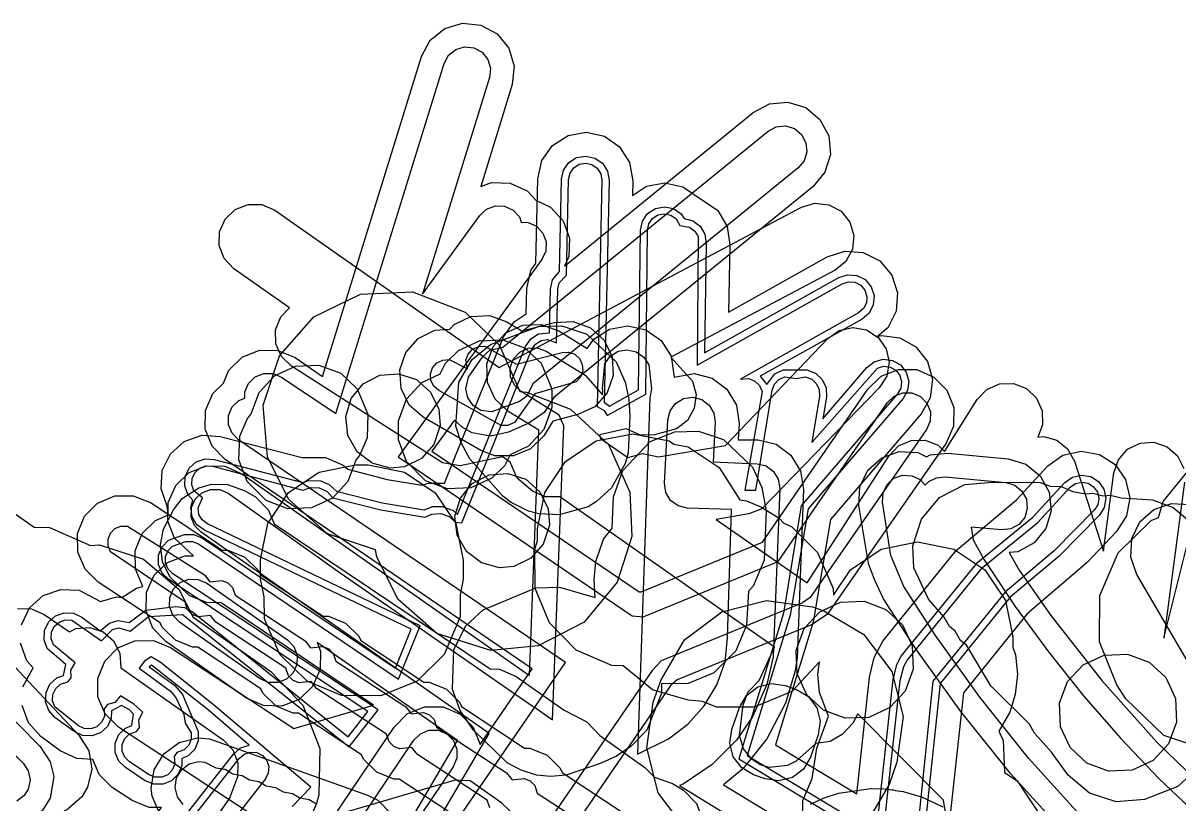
# Model space of a CAD drawing. Header units: metres. Extents: x -2677 to -840, y 169 to 1487.
# Drawn here: x -1743.04 to -1694.44, y 298.74 to 331.58 of the extents above; entities that cross this region are included whole.
import ezdxf

# ---------------------------------------------------------------- set-up
doc = ezdxf.new("R2010")
doc.units = ezdxf.units.M
doc.layers.add('AI_GREENING_EXCLUSIONS', color=1, linetype='Continuous')

msp = doc.modelspace()

# ---------------------------------------------------------------- linework, layer by layer
at = {"layer": 'AI_GREENING_EXCLUSIONS'}
for points in [[(-1731.871, 295.407), (-1727.442, 301.978), (-1726.888, 302.527), (-1726.166, 302.823), (-1725.385, 302.82), (-1724.666, 302.519), (-1724.116, 301.965), (-1723.82, 301.238), (-1721.631, 304.428), (-1734.551, 313.226), (-1735.097, 313.784), (-1735.387, 314.509), (-1735.379, 315.289), (-1735.072, 316.006), (-1734.623, 316.446), (-1734.389, 316.993), (-1733.831, 317.539), (-1733.107, 317.829), (-1732.326, 317.82), (-1731.609, 317.514), (-1730.454, 316.723), (-1726.293, 330.183), (-1725.921, 330.869), (-1725.315, 331.361), (-1724.567, 331.584), (-1723.791, 331.503), (-1723.105, 331.132), (-1722.613, 330.526), (-1722.391, 329.778), (-1722.471, 329.002), (-1723.796, 324.717), (-1723.34, 324.885), (-1722.56, 324.855), (-1721.852, 324.528), (-1721.487, 324.133), (-1720.864, 323.846), (-1720.334, 323.273), (-1720.064, 322.541), (-1720.095, 321.761), (-1720.279, 321.361), (-1712.346, 327.819), (-1711.656, 328.184), (-1710.879, 328.257), (-1710.133, 328.028), (-1709.532, 327.53), (-1709.167, 326.841), (-1709.094, 326.064), (-1709.323, 325.318), (-1709.821, 324.717), (-1720.728, 315.838), (-1721.133, 315.205), (-1721.773, 314.759), (-1722.629, 314.384), (-1723.391, 314.217), (-1724.159, 314.354), (-1724.587, 314.585), (-1724.901, 314.888), (-1725.85, 313.582), (-1717.135, 307.659), (-1717.051, 307.665), (-1711.952, 309.757), (-1707.52, 316.187), (-1706.96, 316.731), (-1706.235, 317.019), (-1705.454, 317.008), (-1704.738, 316.699), (-1704.194, 316.139), (-1703.906, 315.414), (-1703.917, 314.633), (-1704.226, 313.917), (-1709.234, 306.713), (-1709.884, 306.282), (-1715.533, 303.965), (-1715.799, 303.737), (-1723.011, 293.227)], [(-1728.747, 292.291), (-1720.239, 304.69), (-1733.986, 314.052), (-1734.259, 314.331), (-1734.405, 314.693), (-1734.4, 315.083), (-1734.247, 315.442), (-1733.968, 315.714), (-1733.72, 315.814), (-1733.717, 316.069), (-1733.564, 316.428), (-1733.285, 316.701), (-1732.922, 316.846), (-1732.532, 316.842), (-1732.174, 316.688), (-1729.887, 315.17), (-1725.337, 329.888), (-1725.152, 330.231), (-1724.849, 330.477), (-1724.475, 330.588), (-1724.087, 330.548), (-1723.744, 330.362), (-1723.498, 330.059), (-1723.386, 329.685), (-1723.427, 329.297), (-1726.244, 320.185), (-1723.836, 323.498), (-1723.55, 323.763), (-1723.184, 323.898), (-1722.794, 323.882), (-1722.439, 323.719), (-1722.175, 323.433), (-1722.093, 323.212), (-1721.806, 323.201), (-1721.452, 323.037), (-1721.187, 322.751), (-1721.052, 322.385), (-1721.067, 321.995), (-1721.23, 321.64), (-1727.265, 313.335), (-1717.436, 306.654), (-1716.972, 306.617), (-1711.298, 308.945), (-1706.696, 315.62), (-1706.416, 315.891), (-1706.054, 316.036), (-1705.664, 316.03), (-1705.305, 315.875), (-1705.033, 315.595), (-1704.889, 315.233), (-1704.895, 314.843), (-1705.05, 314.484), (-1709.939, 307.423), (-1710.264, 307.207), (-1716.213, 304.766), (-1716.591, 304.35), (-1725.276, 291.693)], [(-1743.109, 306.279), (-1742.774, 306.984), (-1742.195, 307.507), (-1741.459, 307.768), (-1740.68, 307.729), (-1739.794, 307.259), (-1739.121, 307.449), (-1738.891, 307.422), (-1738.271, 307.822), (-1738.014, 307.883), (-1738.324, 308.611), (-1738.327, 309.391), (-1738.031, 310.113), (-1737.482, 310.667), (-1736.935, 310.896), (-1736.985, 311.27), (-1737.236, 311.989), (-1737.191, 312.768), (-1736.852, 313.471), (-1736.27, 313.99), (-1735.534, 314.248), (-1734.754, 314.203), (-1731.311, 313.313), (-1730.331, 313.312), (-1729.608, 313.01), (-1729.389, 312.816), (-1727.739, 312.389), (-1726.257, 312.149), (-1726.013, 312.23), (-1725.327, 312.23), (-1722.839, 318.387), (-1722.391, 319.026), (-1721.884, 319.349), (-1721.861, 320.42), (-1721.692, 321.182), (-1721.478, 321.488), (-1721.402, 325.037), (-1721.233, 325.799), (-1720.786, 326.438), (-1720.128, 326.858), (-1719.359, 326.994), (-1718.598, 326.825), (-1717.958, 326.378), (-1717.539, 325.72), (-1717.403, 324.951), (-1717.416, 324.336), (-1716.828, 324.719), (-1716.061, 324.863), (-1715.298, 324.702), (-1713.826, 323.701), (-1713.432, 323.028), (-1713.325, 322.255), (-1713.373, 319.431), (-1709.232, 321.752), (-1708.49, 321.994), (-1707.712, 321.933), (-1707.017, 321.579), (-1706.51, 320.986), (-1706.268, 320.244), (-1706.329, 319.466), (-1706.683, 318.77), (-1707.119, 318.397), (-1706.95, 318.445), (-1706.175, 318.35), (-1705.496, 317.967), (-1705.015, 317.353), (-1704.805, 316.601), (-1704.899, 315.826), (-1705.283, 315.147), (-1709.095, 310.711), (-1709.825, 306.39), (-1711.408, 301.232), (-1707.989, 299.169), (-1707.454, 304.077), (-1707.256, 304.895), (-1706.893, 305.585), (-1703.801, 309.405), (-1701.271, 311.538), (-1699.954, 312.957), (-1699.315, 313.405), (-1698.554, 313.575), (-1697.785, 313.441), (-1697.126, 313.023), (-1696.678, 312.384), (-1696.508, 311.622), (-1696.642, 310.854), (-1697.06, 310.195), (-1698.303, 308.894), (-1700.813, 306.738), (-1703.503, 303.416), (-1704.117, 297.781)], [(-1738.919, 294.803), (-1734.194, 300.842), (-1733.898, 301.096), (-1733.541, 301.213), (-1735.242, 302.692), (-1737.647, 304.575), (-1737.741, 304.508), (-1736.665, 303.727), (-1736.348, 303.345), (-1735.678, 301.793), (-1735.677, 301.403), (-1735.825, 301.042), (-1736.1, 300.766), (-1736.374, 300.652), (-1736.373, 300.356), (-1736.522, 299.995), (-1736.797, 299.718), (-1737.157, 299.568), (-1737.547, 299.567), (-1737.908, 299.716), (-1738.741, 300.27), (-1739.017, 300.545), (-1739.167, 300.905), (-1739.168, 301.295), (-1739.02, 301.656), (-1738.744, 301.933), (-1738.471, 302.046), (-1738.4, 302.518), (-1738.565, 302.697), (-1738.901, 302.879), (-1739.321, 302.654), (-1739.335, 302.35), (-1739.501, 301.997), (-1739.789, 301.734), (-1740.156, 301.601), (-1740.546, 301.619), (-1740.899, 301.785), (-1741.704, 302.378), (-1741.967, 302.667), (-1742.099, 303.034), (-1742.081, 303.423), (-1741.916, 303.777), (-1741.627, 304.04), (-1741.341, 304.143), (-1741.253, 304.605), (-1742.029, 305.277), (-1742.159, 305.645), (-1742.139, 306.034), (-1741.972, 306.387), (-1741.682, 306.648), (-1741.315, 306.779), (-1740.925, 306.759), (-1740.573, 306.591), (-1739.799, 306.016), (-1739.417, 306.346), (-1739.042, 306.452), (-1738.585, 306.367), (-1737.89, 306.897), (-1736.624, 307.041), (-1736.254, 306.999), (-1735.924, 306.824), (-1729.373, 301.564), (-1728.544, 302.629), (-1736.916, 308.175), (-1737.193, 308.45), (-1737.344, 308.81), (-1737.345, 309.2), (-1737.197, 309.561), (-1736.923, 309.838), (-1736.252, 310.08), (-1735.862, 310.078), (-1735.502, 309.927), (-1727.39, 304.451), (-1726.729, 306.088), (-1735.422, 310.252), (-1735.734, 310.486), (-1735.933, 310.822), (-1735.988, 311.208), (-1735.907, 311.525), (-1736.117, 311.759), (-1736.245, 312.128), (-1736.223, 312.517), (-1736.054, 312.869), (-1735.763, 313.129), (-1735.394, 313.257), (-1735.005, 313.235), (-1731.276, 312.266), (-1731.022, 312.352), (-1730.529, 312.332), (-1730.167, 312.181), (-1729.863, 311.903), (-1727.944, 311.41), (-1726.178, 311.119), (-1725.816, 311.249), (-1725.42, 311.249), (-1724.961, 311.079), (-1724.778, 310.921), (-1721.923, 317.985), (-1721.699, 318.304), (-1721.37, 318.514), (-1720.901, 318.563), (-1720.861, 320.398), (-1720.777, 320.779), (-1720.485, 321.142), (-1720.402, 325.015), (-1720.318, 325.396), (-1720.094, 325.716), (-1719.765, 325.926), (-1719.381, 325.994), (-1719, 325.91), (-1718.68, 325.686), (-1718.47, 325.357), (-1718.402, 324.973), (-1718.602, 315.634), (-1718.386, 315.473), (-1717.16, 316.161), (-1717.084, 322.874), (-1717.003, 323.256), (-1716.783, 323.578), (-1716.456, 323.791), (-1716.073, 323.863), (-1715.691, 323.783), (-1715.369, 323.562), (-1715.241, 323.367), (-1714.885, 323.273), (-1714.574, 323.038), (-1714.377, 322.701), (-1714.324, 322.314), (-1714.392, 317.713), (-1708.743, 320.88), (-1708.372, 321.001), (-1707.983, 320.97), (-1707.636, 320.793), (-1707.382, 320.497), (-1707.261, 320.126), (-1707.292, 319.737), (-1707.469, 319.389), (-1707.765, 319.135), (-1712.053, 316.731), (-1711.77, 316.379), (-1711.438, 316.839), (-1711.082, 317), (-1710.087, 316.997), (-1709.722, 316.859), (-1709.437, 316.593), (-1709.276, 316.237), (-1709.263, 315.847), (-1709.411, 314.946), (-1707.558, 317.102), (-1707.251, 317.343), (-1706.875, 317.447), (-1706.487, 317.4), (-1706.148, 317.209), (-1705.907, 316.901), (-1705.802, 316.526), (-1705.849, 316.138), (-1706.041, 315.798), (-1710.036, 311.151), (-1710.781, 306.684), (-1712.593, 300.779), (-1706.728, 297.24)], [(-1731.73, 298.63), (-1730.949, 299.449), (-1735.05, 302.922), (-1737.278, 304.71), (-1737.655, 304.925), (-1737.938, 304.749), (-1738.169, 304.449), (-1736.841, 303.485), (-1736.619, 303.217), (-1736.282, 302.504), (-1736.23, 302.139), (-1735.972, 301.734), (-1735.971, 301.461), (-1736.075, 301.208), (-1736.268, 301.015), (-1736.574, 300.91), (-1736.689, 300.736), (-1736.667, 300.414), (-1736.771, 300.161), (-1736.964, 299.967), (-1737.216, 299.862), (-1737.489, 299.862), (-1737.742, 299.966), (-1738.575, 300.519), (-1738.768, 300.712), (-1738.873, 300.964), (-1738.874, 301.237), (-1738.77, 301.49), (-1738.577, 301.683), (-1738.271, 301.789), (-1738.156, 301.962), (-1738.177, 302.285), (-1738.009, 302.602), (-1738.389, 302.94), (-1738.948, 303.284), (-1739.19, 303.014), (-1739.501, 302.924), (-1739.632, 302.746), (-1739.626, 302.422), (-1739.742, 302.175), (-1739.944, 301.991), (-1740.201, 301.898), (-1740.474, 301.911), (-1740.721, 302.027), (-1741.71, 302.822), (-1741.803, 303.079), (-1741.79, 303.351), (-1741.674, 303.599), (-1741.472, 303.783), (-1741.161, 303.873), (-1741.03, 304.051), (-1741.036, 304.375), (-1740.854, 304.682), (-1741.771, 305.431), (-1741.863, 305.688), (-1741.849, 305.961), (-1741.731, 306.208), (-1741.529, 306.391), (-1741.271, 306.482), (-1740.998, 306.468), (-1739.753, 305.607), (-1739.281, 306.079), (-1739.018, 306.153), (-1738.544, 306.007), (-1737.775, 306.62), (-1736.343, 306.712), (-1729.331, 301.145), (-1728.108, 302.701), (-1736.75, 308.425), (-1736.944, 308.618), (-1737.05, 308.869), (-1737.051, 309.143), (-1736.947, 309.395), (-1736.755, 309.589), (-1736.195, 309.786), (-1735.922, 309.784), (-1735.67, 309.679), (-1727.251, 303.995), (-1726.345, 306.237), (-1735.292, 310.523), (-1735.511, 310.686), (-1735.65, 310.921), (-1735.689, 311.192), (-1735.497, 311.622), (-1735.858, 311.912), (-1735.948, 312.17), (-1735.933, 312.442), (-1735.814, 312.688), (-1735.61, 312.87), (-1735.353, 312.96), (-1735.08, 312.945), (-1731.285, 311.944), (-1730.962, 312.057), (-1730.588, 312.038), (-1730.256, 311.878), (-1730.018, 311.617), (-1728.006, 311.116), (-1726.156, 310.797), (-1725.853, 310.936), (-1725.479, 310.955), (-1725.129, 310.83), (-1724.86, 310.587), (-1724.598, 310.563), (-1721.649, 317.864), (-1721.492, 318.087), (-1721.262, 318.234), (-1720.993, 318.282), (-1720.61, 318.141), (-1720.561, 320.392), (-1720.502, 320.658), (-1720.188, 320.982), (-1720.102, 325.009), (-1720.043, 325.276), (-1719.887, 325.499), (-1719.656, 325.646), (-1719.387, 325.694), (-1719.121, 325.635), (-1718.897, 325.478), (-1718.75, 325.248), (-1718.702, 324.979), (-1718.906, 315.455), (-1718.615, 315.284), (-1718.482, 315.076), (-1716.862, 315.984), (-1716.784, 322.871), (-1716.728, 323.138), (-1716.573, 323.364), (-1716.345, 323.513), (-1716.076, 323.563), (-1715.809, 323.507), (-1715.583, 323.352), (-1715.424, 323.068), (-1715.016, 323.003), (-1714.798, 322.838), (-1714.66, 322.603), (-1714.698, 317.197), (-1708.597, 320.618), (-1708.337, 320.703), (-1708.065, 320.681), (-1707.821, 320.558), (-1707.644, 320.35), (-1707.559, 320.09), (-1707.58, 319.818), (-1707.704, 319.574), (-1707.912, 319.397), (-1712.881, 316.611), (-1712.521, 316.631), (-1712.267, 316.529), (-1712.072, 316.338), (-1711.966, 316.086), (-1712.699, 311.936), (-1712.237, 311.939), (-1711.546, 316.14), (-1711.45, 316.396), (-1711.263, 316.595), (-1711.014, 316.708), (-1710.529, 316.637), (-1710.136, 316.701), (-1709.88, 316.604), (-1709.681, 316.418), (-1709.568, 316.169), (-1709.559, 315.896), (-1709.881, 313.939), (-1707.115, 317.075), (-1706.852, 317.148), (-1706.581, 317.115), (-1706.343, 316.981), (-1706.175, 316.766), (-1706.101, 316.503), (-1706.134, 316.232), (-1706.269, 315.994), (-1710.319, 311.282), (-1711.068, 306.772), (-1712.949, 300.643), (-1702.19, 294.152)], [(-1704.235, 298.298), (-1704.341, 298.899), (-1707.935, 302.532), (-1708.149, 302.138), (-1708.606, 301.669), (-1709.107, 301.367), (-1709.712, 301.287), (-1710.539, 300.546), (-1710.896, 300.354), (-1711.655, 300.276), (-1712.043, 300.392), (-1712.386, 300.608), (-1712.753, 301.064), (-1712.917, 301.626), (-1712.76, 302.913), (-1712.559, 303.462), (-1712.085, 303.929), (-1711.446, 305.335), (-1720.474, 311.656), (-1721.091, 311.656), (-1721.627, 311.892), (-1722.266, 312.447), (-1722.563, 313.119), (-1722.889, 313.347), (-1724.661, 312.962), (-1725.414, 313.085), (-1731.76, 317.15), (-1732.181, 317.557), (-1732.414, 318.094), (-1732.424, 318.679), (-1732.209, 319.224), (-1731.835, 319.611), (-1734.184, 321.255), (-1734.589, 321.678), (-1734.801, 322.223), (-1734.788, 322.809), (-1734.552, 323.344), (-1734.129, 323.749), (-1733.584, 323.961), (-1732.999, 323.948), (-1732.463, 323.713), (-1723.018, 317.099), (-1710.307, 323.839), (-1709.746, 324.007), (-1709.164, 323.947), (-1708.648, 323.67), (-1708.279, 323.216), (-1708.111, 322.655), (-1708.17, 322.073), (-1708.448, 321.558), (-1708.901, 321.188), (-1715.804, 317.529), (-1714.898, 316.527), (-1714.744, 315.963), (-1714.817, 315.382), (-1715.107, 314.874), (-1715.569, 314.515), (-1716.497, 314.262), (-1717.082, 314.247), (-1717.687, 314.514), (-1718.806, 314.263), (-1718.761, 314.118), (-1717.607, 313.31), (-1716.978, 313.478), (-1716.326, 313.346), (-1713.509, 313.819), (-1709.208, 318.319), (-1708.728, 318.655), (-1708.157, 318.782), (-1707.581, 318.681), (-1707.087, 318.367), (-1706.751, 317.888), (-1706.624, 317.316), (-1706.725, 316.74), (-1707.039, 316.246), (-1711.973, 311.15), (-1712.52, 310.943), (-1713.895, 310.712), (-1710.077, 308.038), (-1706.64, 313.376), (-1706.233, 313.797), (-1705.696, 314.03), (-1705.111, 314.04), (-1704.567, 313.826), (-1704.299, 313.567), (-1702.919, 315.746), (-1702.515, 316.17), (-1701.98, 316.407), (-1701.395, 316.421), (-1700.849, 316.21), (-1700.425, 315.807), (-1700.188, 315.272), (-1700.173, 314.687), (-1700.373, 314.17), (-1700.14, 314.197), (-1699.577, 314.037), (-1699.118, 313.674), (-1698.833, 313.162), (-1697.61, 309.369), (-1697.172, 312.667), (-1696.984, 313.221), (-1696.597, 313.66), (-1696.072, 313.919), (-1695.488, 313.956), (-1694.934, 313.768), (-1694.494, 313.381), (-1694.236, 312.856)], [(-1761.297, 323.459), (-1742.575, 310.383), (-1741.928, 310.368), (-1740.209, 309.61), (-1739.83, 309.64), (-1737.975, 309.038), (-1736.49, 307.772), (-1735.893, 306.601), (-1732.623, 304.308), (-1731.275, 302.898), (-1730.57, 301.079), (-1730.613, 299.128), (-1730.707, 298.758), (-1731.492, 296.972), (-1735.625, 291.064), (-1737.028, 289.718), (-1738.839, 289.009), (-1740.784, 289.044), (-1742.568, 289.819), (-1742.864, 290.024), (-1743.747, 290.039)], [(-1727.239, 297.201), (-1724.78, 301.417), (-1730.673, 305.532), (-1730.534, 305.172), (-1730.552, 304.392), (-1730.868, 303.678), (-1731.432, 303.139), (-1732.16, 302.858), (-1732.94, 302.876), (-1733.654, 303.192), (-1737.048, 305.576), (-1737.586, 306.141), (-1737.868, 306.868), (-1737.85, 307.649), (-1737.534, 308.362), (-1736.97, 308.901), (-1736.242, 309.183), (-1735.883, 309.174), (-1736.675, 309.914), (-1736.958, 310.641), (-1736.942, 311.421), (-1736.628, 312.136), (-1736.065, 312.676), (-1735.338, 312.959), (-1734.557, 312.943), (-1733.843, 312.629), (-1721.754, 304.149), (-1721.363, 314.459), (-1722.618, 315.232), (-1723.19, 315.763), (-1723.515, 316.472), (-1723.544, 317.252), (-1723.273, 317.983), (-1722.742, 318.555), (-1722.032, 318.881), (-1721.253, 318.91), (-1720.521, 318.638), (-1719.32, 317.898), (-1719.043, 318.293), (-1718.384, 318.712), (-1717.616, 318.847), (-1716.854, 318.678), (-1716.215, 318.23), (-1715.796, 317.571), (-1715.664, 316.693), (-1714.829, 316.843), (-1714.072, 316.65), (-1713.447, 316.183), (-1713.048, 315.513), (-1712.937, 314.74), (-1712.973, 314.055), (-1712.136, 314.052), (-1711.38, 313.867), (-1710.753, 313.409), (-1710.347, 312.745), (-1710.225, 311.977), (-1710.497, 304.894), (-1710.583, 304.335), (-1710.989, 302.987), (-1711.773, 301.477), (-1712.784, 300.221), (-1713.584, 299.551), (-1710.982, 297.958)], [(-1726.431, 296.602), (-1723.451, 301.71), (-1735.562, 310.17), (-1735.832, 310.452), (-1735.974, 310.816), (-1735.966, 311.206), (-1735.809, 311.563), (-1735.527, 311.833), (-1735.163, 311.974), (-1734.773, 311.966), (-1734.416, 311.809), (-1729.715, 308.461), (-1721.6, 302.843), (-1721.551, 302.822), (-1720.781, 302.284), (-1720.311, 314.642), (-1720.495, 315.099), (-1722.094, 316.083), (-1722.38, 316.349), (-1722.542, 316.703), (-1722.557, 317.093), (-1722.421, 317.459), (-1722.156, 317.745), (-1721.801, 317.908), (-1721.411, 317.922), (-1721.045, 317.786), (-1719.401, 316.774), (-1718.684, 315.951), (-1718.659, 316.119), (-1718.675, 316.212), (-1718.576, 317.251), (-1718.352, 317.571), (-1718.023, 317.78), (-1717.638, 317.847), (-1717.257, 317.763), (-1716.938, 317.539), (-1716.729, 317.209), (-1716.62, 316.204), (-1716.687, 315.839), (-1717.203, 300.83), (-1715.908, 301.475), (-1715.089, 302.099), (-1714.405, 302.865), (-1713.877, 303.75), (-1713.525, 304.722), (-1713.418, 305.722), (-1713.26, 311.133), (-1715.118, 311.181), (-1715.499, 311.275), (-1715.814, 311.508), (-1716.016, 311.844), (-1716.073, 312.233), (-1715.932, 314.898), (-1715.836, 315.276), (-1715.603, 315.589), (-1715.267, 315.788), (-1714.881, 315.844), (-1714.503, 315.748), (-1714.19, 315.514), (-1713.991, 315.179), (-1713.935, 314.793), (-1714.022, 313.134), (-1712.18, 313.053), (-1711.802, 312.961), (-1711.488, 312.731), (-1711.286, 312.4), (-1711.225, 312.016), (-1711.497, 304.932), (-1711.769, 303.768), (-1712.374, 302.407), (-1713.043, 301.431), (-1714.065, 300.399), (-1715.284, 299.579), (-1715.435, 299.512), (-1710.711, 296.619)], [(-1710.276, 297.206), (-1710.256, 298.887), (-1709.868, 299.814), (-1709.668, 301.09), (-1709.176, 302.427), (-1709.548, 303.426), (-1709.622, 304.197), (-1709.548, 304.72), (-1710.712, 303.478), (-1712.298, 302.815), (-1713.882, 302.815), (-1714.476, 303.047), (-1715.08, 303.101), (-1716.578, 303.541), (-1717.812, 304.553), (-1718.28, 304.569), (-1719.788, 305.216), (-1720.911, 306.36), (-1721.516, 307.805), (-1721.531, 309.466), (-1721.407, 309.802), (-1721.407, 310.315), (-1721.103, 311.846), (-1721.103, 311.846), (-1720.236, 313.144), (-1718.938, 314.011), (-1717.407, 314.315), (-1715.877, 314.011), (-1715.678, 313.878), (-1715.075, 313.758), (-1713.777, 312.891), (-1712.899, 311.536), (-1712.629, 311.497), (-1711.996, 311.227), (-1711.244, 310.766), (-1711.046, 310.55), (-1710.712, 310.394), (-1709.632, 309.314), (-1708.985, 307.805), (-1708.969, 307.525), (-1708.256, 308.593), (-1706.958, 309.46), (-1705.427, 309.764), (-1703.897, 309.46), (-1702.599, 308.593), (-1701.732, 307.295), (-1701.427, 305.764), (-1701.427, 305.338), (-1701.306, 305.009), (-1701.233, 304.197), (-1701.322, 303.348), (-1701.555, 302.607), (-1702.01, 301.799), (-1701.828, 301.405), (-1701.774, 300.071), (-1701.236, 299.711), (-1700.368, 298.414)], [(-1699.21, 297.466), (-1701.515, 300.021), (-1703.611, 302.629), (-1705.498, 305.261), (-1706.857, 307.365), (-1707.247, 308.181), (-1707.491, 308.849), (-1707.893, 311.294), (-1707.851, 312.074), (-1707.515, 312.778), (-1706.935, 313.299), (-1706.199, 313.559), (-1706.199, 313.559), (-1705.42, 313.518), (-1705.06, 313.346), (-1704.899, 313.425), (-1704.176, 313.49), (-1701.624, 313.253), (-1700.876, 313.03), (-1700.27, 312.539), (-1699.898, 311.852), (-1699.817, 311.076), (-1700.04, 310.328), (-1700.532, 309.722), (-1701.218, 309.351), (-1701.583, 309.313), (-1701.154, 308.571), (-1699.826, 306.672), (-1697.684, 303.934), (-1695.37, 301.339), (-1692.035, 298.121)], [(-1707.099, 298.106), (-1706.46, 303.969), (-1706.297, 304.611), (-1706.116, 304.956), (-1702.889, 308.912), (-1700.578, 310.799), (-1699.23, 312.266), (-1698.911, 312.491), (-1698.53, 312.576), (-1698.146, 312.508), (-1697.817, 312.299), (-1697.592, 311.98), (-1697.507, 311.599), (-1697.575, 311.215), (-1697.784, 310.885), (-1699.472, 309.169), (-1701.53, 307.442), (-1704.476, 303.802), (-1705.111, 297.89)], [(-1698.487, 298.157), (-1700.757, 300.673), (-1702.814, 303.232), (-1704.67, 305.822), (-1706.007, 307.891), (-1706.552, 309.192), (-1706.903, 311.437), (-1706.882, 311.827), (-1706.714, 312.179), (-1706.424, 312.44), (-1706.056, 312.57), (-1705.666, 312.549), (-1705.314, 312.381), (-1705.314, 312.381), (-1705.103, 312.146), (-1704.956, 312.303), (-1704.63, 312.462), (-1704.269, 312.495), (-1701.716, 312.257), (-1701.342, 312.146), (-1701.039, 311.9), (-1700.853, 311.557), (-1700.813, 311.169), (-1700.924, 310.795), (-1701.17, 310.492), (-1701.513, 310.306), (-1701.901, 310.266), (-1703.168, 310.384), (-1703.089, 309.855), (-1702.631, 309.003), (-1701.32, 307.041), (-1699.926, 305.135), (-1698.451, 303.292), (-1696.899, 301.513), (-1695.273, 299.803), (-1692.699, 297.371)], [(-1692.968, 300.92), (-1695.076, 301.62), (-1696.672, 303.164), (-1697.055, 303.75), (-1697.782, 305.561), (-1697.76, 307.511), (-1696.994, 309.306), (-1695.6, 310.67), (-1695.298, 310.791), (-1695.096, 311.46), (-1693.861, 312.97)], [(-1733.077, 298.066), (-1739.036, 301.978), (-1739.592, 302.525), (-1739.897, 303.243), (-1739.903, 304.024), (-1739.61, 304.747), (-1739.063, 305.303), (-1738.344, 305.608), (-1737.564, 305.614), (-1736.841, 305.321), (-1731.655, 301.917), (-1728.307, 302.898), (-1734.717, 307.207), (-1735.338, 307.209), (-1736.058, 307.509), (-1736.862, 308.274), (-1737.178, 308.916), (-1737.271, 309.649), (-1737.142, 310.295), (-1736.72, 311.113), (-1736.349, 311.588), (-1735.652, 312.044), (-1735.103, 312.185), (-1734.455, 312.171), (-1733.75, 311.93), (-1733.27, 311.657), (-1732.72, 311.103), (-1732.482, 310.524), (-1723.406, 304.423), (-1723.012, 304.413), (-1722.308, 304.102), (-1720.297, 302.682), (-1719.331, 302.191), (-1718.791, 301.618), (-1716.896, 300.28), (-1716.492, 299.871), (-1715.74, 299.608), (-1715.266, 299.324), (-1714.728, 298.759), (-1714.503, 298.175)], [(-1706.801, 298.074), (-1706.162, 303.936), (-1706.01, 304.526), (-1705.882, 304.767), (-1702.696, 308.683), (-1700.37, 310.578), (-1699.013, 312.059), (-1698.79, 312.216), (-1698.523, 312.276), (-1698.254, 312.229), (-1698.254, 312.229), (-1698.024, 312.082), (-1697.867, 311.859), (-1697.807, 311.592), (-1697.854, 311.323), (-1698.001, 311.093), (-1699.665, 309.398), (-1701.745, 307.653), (-1704.781, 303.903), (-1705.409, 297.922)], [(-1692.485, 301.333), (-1694.482, 299.479), (-1695.887, 298.931), (-1697.071, 298.832), (-1698.205, 299.196), (-1699.099, 299.951), (-1699.793, 300.921), (-1700.507, 301.718), (-1700.727, 302.094), (-1702.352, 303.713), (-1703.376, 305.418), (-1703.617, 305.622), (-1703.843, 306.004), (-1704.084, 306.208), (-1704.31, 306.591), (-1704.975, 307.355), (-1705.587, 308.666), (-1705.628, 309.592), (-1705.27, 310.722), (-1704.505, 311.632), (-1703.447, 312.18), (-1702.281, 312.281), (-1700.273, 312.258), (-1699.848, 312.101), (-1699.384, 312.087), (-1699.384, 312.087), (-1698.906, 311.888), (-1698.363, 311.788), (-1698.057, 311.814), (-1697.618, 311.706), (-1697.311, 311.732), (-1696.872, 311.623), (-1695.551, 311.527), (-1694.677, 311.207), (-1693.999, 310.637)], [(-1694.198, 312.272), (-1695.068, 305.721), (-1693.383, 312.5)], [(-1724.573, 298.033), (-1727.223, 299.785), (-1727.449, 299.783), (-1728.172, 300.076), (-1728.729, 300.623), (-1728.808, 300.81), (-1731.458, 302.562), (-1731.683, 302.56), (-1732.407, 302.852), (-1732.963, 303.399), (-1733.043, 303.586), (-1735.693, 305.338), (-1735.918, 305.336), (-1736.642, 305.628), (-1737.198, 306.175), (-1737.278, 306.362), (-1739.882, 308.07), (-1740.439, 308.617), (-1740.744, 309.335), (-1740.751, 310.116), (-1740.458, 310.839), (-1739.911, 311.396), (-1739.193, 311.701), (-1738.413, 311.707), (-1737.689, 311.415), (-1734.664, 309.417), (-1734.438, 309.419), (-1733.715, 309.126), (-1733.158, 308.579), (-1733.079, 308.393), (-1730.429, 306.64), (-1730.203, 306.642), (-1729.48, 306.35), (-1728.923, 305.803), (-1728.844, 305.616), (-1726.194, 303.864), (-1725.969, 303.866), (-1725.245, 303.574), (-1724.689, 303.027), (-1724.609, 302.84), (-1721.959, 301.088), (-1721.734, 301.09), (-1721.01, 300.797), (-1720.454, 300.25), (-1720.374, 300.063), (-1717.724, 298.311)], [(-1693.412, 303.629), (-1696.207, 308.389), (-1696.463, 309.126), (-1696.417, 309.905), (-1696.077, 310.607), (-1696.077, 310.607), (-1695.494, 311.126), (-1694.756, 311.382), (-1693.977, 311.336)], [(-1723.419, 298.578), (-1723.527, 298.902), (-1726.465, 300.828), (-1726.699, 301.112), (-1727.206, 301.061), (-1727.459, 301.163), (-1727.654, 301.354), (-1727.761, 301.678), (-1730.7, 303.604), (-1730.934, 303.888), (-1731.441, 303.837), (-1731.694, 303.939), (-1731.889, 304.131), (-1731.996, 304.454), (-1734.935, 306.381), (-1735.169, 306.664), (-1735.676, 306.613), (-1735.929, 306.716), (-1736.124, 306.907), (-1736.231, 307.231), (-1739.364, 309.349), (-1739.471, 309.6), (-1739.474, 309.873), (-1739.371, 310.126), (-1739.18, 310.321), (-1738.928, 310.428), (-1738.655, 310.43), (-1735.422, 308.374), (-1735.188, 308.09), (-1734.681, 308.141), (-1734.428, 308.039), (-1734.233, 307.848), (-1734.125, 307.524), (-1731.187, 305.598), (-1730.953, 305.314), (-1730.446, 305.365), (-1730.193, 305.263), (-1729.998, 305.071), (-1729.891, 304.748), (-1726.952, 302.821), (-1726.718, 302.538), (-1726.211, 302.589), (-1725.958, 302.486), (-1725.763, 302.295), (-1725.656, 301.971), (-1722.717, 300.045), (-1722.483, 299.761), (-1721.976, 299.812), (-1721.723, 299.71), (-1721.528, 299.519), (-1721.421, 299.195), (-1718.482, 297.269)], [(-1746.113, 307.403), (-1740.695, 301.634), (-1740.282, 300.972), (-1740.154, 300.202), (-1740.33, 299.442), (-1740.57, 299.042), (-1741.158, 298.529), (-1742.23, 297.915), (-1737.054, 294.426), (-1736.505, 293.872), (-1736.209, 293.15), (-1736.212, 292.369), (-1736.514, 291.65), (-1737.068, 291.1), (-1737.79, 290.804), (-1738.57, 290.808), (-1739.29, 291.109), (-1744.896, 294.888)], [(-1747.92, 306.816), (-1742.331, 301.163), (-1741.901, 300.512), (-1741.758, 299.896), (-1741.91, 298.981), (-1742.244, 298.445), (-1742.861, 297.967), (-1743.614, 297.762)], [(-1743.273, 306.965), (-1742.688, 306.951), (-1742.152, 306.715), (-1741.099, 305.977), (-1740.823, 306.118), (-1740.24, 306.164), (-1739.683, 305.984), (-1739.238, 305.604), (-1738.972, 305.082), (-1738.938, 304.461), (-1734.633, 301.442), (-1734.229, 301.019), (-1734.017, 300.473), (-1734.03, 299.888), (-1734.36, 298.978), (-1738.493, 293.07), (-1738.914, 292.666), (-1739.457, 292.454), (-1740.041, 292.464), (-1740.576, 292.697), (-1741.939, 293.64), (-1742.422, 293.45), (-1743.007, 293.46), (-1743.544, 293.693)], [(-1748.631, 306.113), (-1743.042, 300.46), (-1742.827, 300.134), (-1742.753, 299.751), (-1742.832, 299.369), (-1742.999, 299.101), (-1743.307, 298.862)], [(-1743.052, 303.664), (-1742.617, 304.465), (-1742.887, 304.765), (-1743.149, 305.5)], [(-1744.864, 288.056), (-1739.77, 295.334), (-1737.228, 298.587), (-1737.74, 298.586), (-1738.462, 298.883), (-1739.294, 299.437), (-1739.847, 299.987), (-1740.11, 300.617), (-1740.786, 300.649), (-1741.492, 300.98), (-1742.297, 301.573), (-1742.823, 302.15), (-1743.088, 302.884)], [(-1731.075, 294.798), (-1726.613, 301.419), (-1726.336, 301.694), (-1725.975, 301.842), (-1725.584, 301.84), (-1725.225, 301.689), (-1724.95, 301.412), (-1724.802, 301.051), (-1724.803, 300.661), (-1724.954, 300.301), (-1729.358, 293.767)], [(-1737.31, 298.349), (-1737.612, 299.072), (-1737.652, 299.387), (-1737.534, 300.174), (-1737.123, 300.856), (-1736.48, 301.33), (-1735.712, 301.52), (-1735.203, 301.48), (-1728.56, 299.11), (-1728.129, 298.894), (-1727.576, 298.345)], [(-1738.705, 294.589), (-1733.958, 300.657), (-1733.751, 300.835), (-1733.491, 300.92), (-1733.219, 300.9), (-1732.975, 300.777), (-1732.797, 300.57), (-1732.712, 300.31), (-1732.732, 300.038), (-1732.855, 299.794), (-1737.569, 293.77)], [(-1736.317, 298.718), (-1736.555, 299.039), (-1736.653, 299.43), (-1736.593, 299.836), (-1736.383, 300.183), (-1736.054, 300.425), (-1735.664, 300.521), (-1735.401, 300.5), (-1734.935, 300.264), (-1734.544, 300.199), (-1734.23, 300.01), (-1733.838, 299.945), (-1733.524, 299.756), (-1733.133, 299.691), (-1732.818, 299.502), (-1732.427, 299.438), (-1732.112, 299.248), (-1731.721, 299.184), (-1731.407, 298.995), (-1731.015, 298.93), (-1730.701, 298.741)], [(-1722.211, 298.107), (-1722.906, 298.769), (-1724.238, 299.715), (-1724.871, 299.736), (-1731.574, 297.779)], [(-1709.925, 298.732), (-1709.361, 298.992), (-1708.758, 299.193), (-1707.398, 299.393), (-1707.384, 299.39), (-1707.369, 299.393), (-1706.843, 299.38), (-1706.492, 299.329), (-1706.446, 299.334), (-1706.373, 299.312), (-1706.036, 299.263), (-1705.261, 299.035), (-1704.371, 298.614)]]:
    msp.add_lwpolyline(points, dxfattribs=at)
for points in [[(-1724.43, 316.197), (-1724.31, 316.692), (-1723.706, 317.557), (-1723.423, 317.825), (-1722.874, 317.96), (-1711.714, 327.043), (-1711.37, 327.226), (-1710.981, 327.263), (-1710.608, 327.148), (-1710.308, 326.899), (-1710.125, 326.554), (-1710.088, 326.166), (-1710.203, 325.793), (-1710.452, 325.492), (-1721.611, 316.408), (-1721.854, 315.898), (-1722.174, 315.675), (-1723.337, 315.233), (-1723.795, 315.286), (-1724.124, 315.496), (-1724.347, 315.816), (-1724.43, 316.197)], [(-1728.853, 320.179), (-1726.671, 320.288), (-1724.451, 319.43), (-1723.021, 318.046), (-1722.151, 316.094), (-1721.878, 316.063), (-1720.022, 315.345), (-1718.425, 313.854), (-1717.536, 311.857), (-1717.443, 309.986), (-1718.056, 308.075), (-1719.45, 306.392), (-1721.39, 305.387), (-1723.371, 305.197), (-1725.642, 305.912), (-1727.279, 307.359), (-1728.17, 309.138), (-1728.229, 309.429), (-1730.238, 310.103), (-1731.875, 311.551), (-1732.767, 313.33), (-1732.945, 315.508), (-1732.261, 317.583), (-1730.82, 319.227), (-1728.853, 320.179)], [(-1727.199, 316.995), (-1726.949, 317.734), (-1726.435, 318.321), (-1725.735, 318.667), (-1725.102, 318.709), (-1724.921, 318.909), (-1724.216, 319.244), (-1723.436, 319.283), (-1722.701, 319.021), (-1722.068, 318.643), (-1720.698, 318.991), (-1719.919, 319.032), (-1719.183, 318.772), (-1718.603, 318.25), (-1718.267, 317.546), (-1718.226, 316.767), (-1718.486, 316.031), (-1719.008, 315.451), (-1719.712, 315.115), (-1720.768, 314.846), (-1721.146, 314.222), (-1721.701, 313.674), (-1722.424, 313.38), (-1723.204, 313.384), (-1723.8, 313.611), (-1726.215, 315.003), (-1726.802, 315.517), (-1727.148, 316.217), (-1727.199, 316.995)], [(-1724.609, 313.906), (-1724.849, 314.637), (-1724.718, 316.481), (-1724.158, 317.436), (-1723.391, 318.07), (-1721.376, 318.826), (-1720.382, 318.853), (-1719.332, 318.501), (-1718.108, 317.342), (-1717.722, 316.486), (-1717.567, 315.767), (-1717.528, 315.05), (-1717.605, 313.505), (-1717.722, 313.063), (-1718.297, 312.039), (-1718.93, 311.463), (-1719.287, 311.245), (-1720.494, 310.898), (-1721.35, 310.948), (-1721.789, 311.056), (-1722.515, 311.418), (-1722.876, 311.685), (-1724.254, 313.261), (-1724.609, 313.906)], [(-1721.953, 317.925), (-1721.254, 317.278), (-1720.806, 316.202), (-1720.806, 315.41), (-1721.147, 314.493), (-1721.794, 313.794), (-1722.563, 313.432), (-1722.791, 312.983), (-1723.331, 312.443), (-1724.213, 312.034), (-1725.199, 311.995), (-1726.116, 312.336), (-1726.922, 313.142), (-1727.263, 314.059), (-1727.263, 314.851), (-1726.922, 315.768), (-1726.275, 316.467), (-1725.506, 316.829), (-1725.278, 317.278), (-1724.738, 317.818), (-1723.856, 318.227), (-1722.87, 318.266), (-1721.953, 317.925)], [(-1725.643, 317.291), (-1725.398, 317.412), (-1725.126, 317.43), (-1724.361, 317.039), (-1724.42, 317.406), (-1724.328, 317.664), (-1724.145, 317.866), (-1723.898, 317.983), (-1723.626, 317.997), (-1722.289, 317.245), (-1720.378, 317.731), (-1720.105, 317.746), (-1719.847, 317.655), (-1719.644, 317.472), (-1719.527, 317.225), (-1719.512, 316.953), (-1719.603, 316.695), (-1719.786, 316.492), (-1721.518, 315.996), (-1722.375, 314.788), (-1722.669, 314.656), (-1722.942, 314.658), (-1725.566, 316.129), (-1725.771, 316.309), (-1725.892, 316.554), (-1725.911, 316.826), (-1725.823, 317.085), (-1725.643, 317.291)], [(-1728.989, 316.207), (-1728.541, 315.131), (-1728.58, 314.145), (-1728.882, 313.422), (-1729.053, 313.2), (-1729.39, 312.304), (-1730.037, 311.605), (-1730.919, 311.196), (-1731.905, 311.157), (-1732.822, 311.498), (-1733.628, 312.304), (-1733.969, 313.221), (-1733.93, 314.207), (-1733.628, 314.93), (-1733.457, 315.152), (-1733.12, 316.048), (-1732.473, 316.747), (-1731.591, 317.156), (-1730.605, 317.195), (-1729.688, 316.854), (-1728.989, 316.207)], [(-1725.507, 314.655), (-1725.767, 313.863), (-1726.292, 313.269), (-1727.008, 312.927), (-1727.602, 312.869), (-1728.369, 313.07), (-1728.998, 313.553), (-1729.388, 314.243), (-1729.478, 315.031), (-1729.254, 315.792), (-1728.75, 316.405), (-1728.048, 316.773), (-1727.257, 316.838), (-1726.504, 316.589), (-1725.908, 316.066), (-1725.563, 315.353), (-1725.507, 314.655)], [(-1721.478, 307.832), (-1720.484, 307.859), (-1718.989, 307.419), (-1719.033, 308.163), (-1718.953, 308.938), (-1718.642, 309.885), (-1718.275, 310.341), (-1718.217, 311.665), (-1717.828, 312.763), (-1716.668, 313.985), (-1715.638, 314.392), (-1714.644, 314.419), (-1713.594, 314.067), (-1712.37, 312.908), (-1711.984, 312.052), (-1711.802, 311.063), (-1711.884, 308.99), (-1712.337, 307.906), (-1712.536, 307.686), (-1712.62, 306.263), (-1713.073, 305.179), (-1713.995, 304.257), (-1715.079, 303.804), (-1716.203, 303.787), (-1716.195, 303.403), (-1716.82, 301.838), (-1717.473, 301.165), (-1718.085, 300.755), (-1718.737, 300.454), (-1720.201, 299.957), (-1720.867, 299.897), (-1721.452, 299.954), (-1722.093, 300.156), (-1722.684, 300.469), (-1724.097, 301.845), (-1724.661, 302.678), (-1724.988, 303.558), (-1724.929, 305.242), (-1724.428, 306.23), (-1723.701, 306.909), (-1721.478, 307.832)], [(-1727.007, 312.697), (-1725.709, 311.83), (-1724.842, 310.532), (-1724.537, 309.001), (-1724.537, 308.195), (-1724.669, 307.536), (-1724.669, 306.612), (-1725.331, 305.026), (-1726.475, 303.902), (-1727.998, 303.282), (-1729.659, 303.298), (-1731.103, 303.902), (-1732.247, 305.026), (-1732.895, 306.534), (-1732.91, 307.454), (-1733.059, 308.204), (-1733.059, 309.006), (-1732.755, 310.537), (-1731.888, 311.835), (-1730.59, 312.702), (-1729.059, 313.006), (-1728.537, 313.001), (-1727.007, 312.697)], [(-1720.966, 311.161), (-1720.911, 310.463), (-1721.171, 309.671), (-1721.696, 309.077), (-1722.411, 308.735), (-1723.006, 308.678), (-1723.773, 308.878), (-1724.402, 309.361), (-1724.792, 310.052), (-1724.882, 310.839), (-1724.657, 311.6), (-1724.154, 312.213), (-1723.451, 312.581), (-1722.661, 312.646), (-1721.908, 312.397), (-1721.312, 311.874), (-1720.966, 311.161)], [(-1735.323, 308.031), (-1731.929, 305.646), (-1731.66, 305.364), (-1731.519, 305), (-1731.528, 304.61), (-1731.686, 304.253), (-1731.968, 303.984), (-1732.332, 303.843), (-1732.722, 303.852), (-1733.079, 304.01), (-1736.473, 306.394), (-1736.742, 306.677), (-1736.883, 307.041), (-1736.874, 307.431), (-1736.716, 307.787), (-1736.434, 308.057), (-1736.07, 308.198), (-1735.68, 308.188), (-1735.323, 308.031)], [(-1716.545, 303.028), (-1716.218, 303.963), (-1715.226, 305.643), (-1713.665, 306.815), (-1711.776, 307.301), (-1709.844, 307.027), (-1709.365, 306.859), (-1707.69, 305.871), (-1706.514, 304.307), (-1706.028, 302.418), (-1706.3, 300.492), (-1706.627, 299.556), (-1707.618, 297.876), (-1709.177, 296.703), (-1711.066, 296.216), (-1712.995, 296.488), (-1713.478, 296.657), (-1715.16, 297.649), (-1716.332, 299.209), (-1716.818, 301.098), (-1716.545, 303.028)], [(-1705.613, 304.408), (-1705.954, 303.491), (-1706.601, 302.792), (-1707.483, 302.383), (-1708.469, 302.344), (-1709.386, 302.685), (-1710.085, 303.332), (-1710.494, 304.214), (-1710.533, 305.2), (-1710.192, 306.117), (-1709.545, 306.816), (-1708.663, 307.225), (-1707.677, 307.264), (-1706.76, 306.923), (-1706.061, 306.276), (-1705.652, 305.394), (-1705.613, 304.408)], [(-1694.538, 302.186), (-1694.879, 301.269), (-1695.526, 300.57), (-1696.408, 300.161), (-1697.394, 300.122), (-1698.311, 300.463), (-1699.01, 301.11), (-1699.419, 301.992), (-1699.458, 302.978), (-1699.117, 303.895), (-1698.47, 304.594), (-1697.588, 305.003), (-1696.602, 305.042), (-1695.685, 304.701), (-1694.986, 304.054), (-1694.577, 303.172), (-1694.538, 302.186)], [(-1712.617, 303.309), (-1712.149, 303.661), (-1711.582, 303.807), (-1711.003, 303.724), (-1710.524, 303.556), (-1710.021, 303.26), (-1709.668, 302.791), (-1709.522, 302.224), (-1709.604, 301.646), (-1709.93, 300.712), (-1710.228, 300.208), (-1710.695, 299.856), (-1711.262, 299.71), (-1711.841, 299.792), (-1712.322, 299.96), (-1712.826, 300.258), (-1713.178, 300.726), (-1713.324, 301.293), (-1713.242, 301.872), (-1712.915, 302.805), (-1712.617, 303.309)]]:
    msp.add_lwpolyline(points, close=True, dxfattribs=at)

doc.saveas('drawing.dxf')
